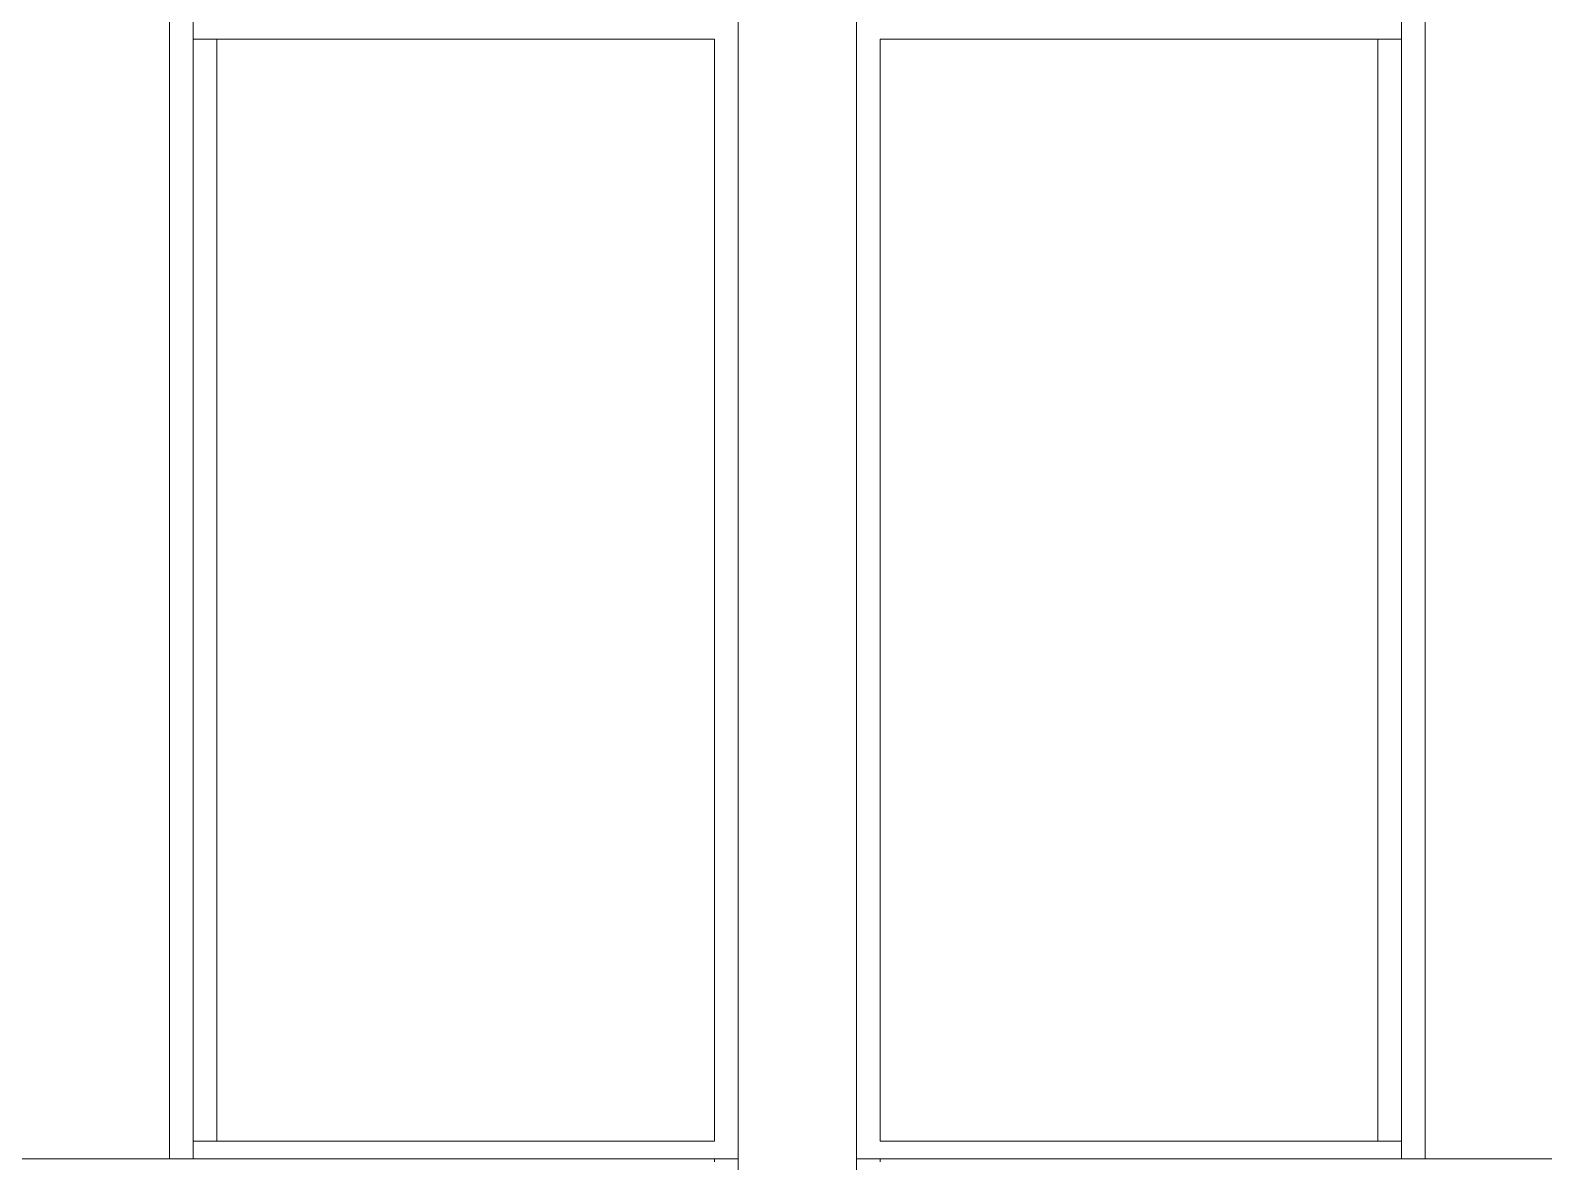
# Model space of a CAD drawing. Header units: inches. Extents: x 0 to 2535, y 0 to 2052.
# Drawn here: x 1559.1 to 1623, y 1970 to 2017.8 of the extents above; entities that cross this region are included whole.
import ezdxf

# ---------------------------------------------------------------- set-up
doc = ezdxf.new("R2010")
doc.units = ezdxf.units.IN
doc.header["$MEASUREMENT"] = 0
for name, color, linetype, lineweight in [('I-FURN', 30, 'Continuous', 9), ('I-FURN-PNLS', 30, 'Continuous', 9), ('I-WALL', 2, 'Continuous', 13)]:
    doc.layers.add(name, color=color, linetype=linetype, lineweight=lineweight)

# ---------------------------------------------------------------- blocks, each defined once
blk = doc.blocks.new('Zira Wksta 12 - Type 1-V85-Level 07  POWER _ SIGNAL')
at = {"layer": 'I-FURN-PNLS'}
for p, q in [((-24, 36), (-24, 84)), ((-24, 84), (-24, 36)), ((-24, 36), (-24, 84)), ((-24, 84), (-24, 36)), ((-24, 36), (-24, 84)), ((-23, 83.25), (-23, 84)), ((-23, 84), (-23, 83.25)), ((-23, 84), (-23, 83.25)), ((-23, 83.25), (-23, 84)), ((-23, 36.75), (-23, 83.25)), ((-23, 83.25), (-23, 36.75)), ((-22, 83.25), (-23, 83.25)), ((-22, 83.25), (-23, 83.25)), ((-1, 83.25), (-23, 83.25)), ((-23, 83.25), (-23, 36.75)), ((-23, 36.75), (-23, 83.25)), ((-23, 83.25), (-1, 83.25)), ((-23, 36.75), (-23, 83.25)), ((-23, 83.25), (-23, 36.75)), ((-23, 83.25), (-1, 83.25)), ((-1, 83.25), (-23, 83.25)), ((-22, 36.75), (-22, 83.25)), ((-22, 83.25), (-22, 36.75)), ((-1, 83.25), (-22, 83.25)), ((-1, 83.25), (-22, 83.25)), ((-22, 36.75), (-22, 83.25)), ((-22, 83.25), (-22, 36.75)), ((-1, 36.75), (-1, 83.25)), ((-1, 83.25), (-1, 36.75)), ((-1, 36.75), (-1, 83.25)), ((-1, 83.25), (-1, 36.75)), ((-1, 83.25), (-1, 36.75)), ((-1, 36.75), (-1, 83.25)), ((-23, 36.75), (-22, 36.75)), ((-22, 36.75), (-23, 36.75)), ((-23, 36.75), (-1, 36.75)), ((-1, 36.75), (-23, 36.75)), ((-23, 36), (-23, 36.75)), ((-23, 36.75), (-23, 36)), ((-1, 36.75), (-23, 36.75)), ((-23, 36.75), (-23, 36)), ((-23, 36), (-23, 36.75)), ((-23, 36.75), (-1, 36.75)), ((-22, 36.75), (-1, 36.75)), ((-1, 36.75), (-22, 36.75)), ((0, 36), (-51, 36)), ((0, 36), (-51, 36)), ((0, 36), (-51, 36)), ((-24, 36), (-51, 36)), ((0, 36), (-24, 36)), ((-24, 36), (0, 36)), ((0, 36), (-24, 36)), ((-24, 36), (-23, 36)), ((-23, 36), (-24, 36)), ((0, 36), (-24, 36)), ((-23, 36), (0, 36)), ((-1, 36), (-23, 36)), ((0, 36), (-1, 36)), ((-1, 36), (-1, 35.877)), ((0, 36), (-1, 36)), ((-1, 36), (0, 36)), ((-1, 35.877), (-1, 36))]:
    blk.add_line(p, q, dxfattribs=at)
blk = doc.blocks.new('Zira Wksta 12 - Type 1-V86-Level 07  POWER _ SIGNAL')
at = {"layer": 'I-FURN-PNLS'}
for p, q in [((0, -36), (-51, -36)), ((0, -36), (-51, -36)), ((-51, -36), (0, -36)), ((-51, -36), (-24, -36)), ((0, -36), (-24, -36)), ((-24, -36), (-24, -84)), ((-24, -36), (-24, -84)), ((0, -36), (-24, -36)), ((-24, -36), (0, -36)), ((-24, -84), (-24, -36)), ((-24, -36), (-24, -84)), ((-23, -36), (-24, -36)), ((-24, -36), (-23, -36)), ((-24, -84), (-24, -36)), ((-24, -36), (0, -36)), ((-23, -36.75), (-23, -36)), ((-23, -36), (-23, -36.75)), ((0, -36), (-23, -36)), ((-23, -36), (-23, -36.75)), ((-23, -36.75), (-23, -36)), ((-23, -36), (-1, -36)), ((-1, -35.877), (-1, -36)), ((-1, -36), (-1, -35.877)), ((-1, -36), (0, -36)), ((-1, -36), (0, -36)), ((0, -36), (-1, -36)), ((-23, -36.75), (-23, -83.25)), ((-23, -83.25), (-23, -36.75)), ((-22, -36.75), (-23, -36.75)), ((-23, -36.75), (-22, -36.75)), ((-23, -36.75), (-23, -83.25)), ((-1, -36.75), (-23, -36.75)), ((-23, -36.75), (-1, -36.75)), ((-23, -83.25), (-23, -36.75)), ((-23, -83.25), (-23, -36.75)), ((-23, -36.75), (-23, -83.25)), ((-23, -36.75), (-1, -36.75)), ((-1, -36.75), (-23, -36.75)), ((-22, -36.75), (-22, -83.25)), ((-22, -83.25), (-22, -36.75)), ((-1, -36.75), (-22, -36.75)), ((-22, -36.75), (-1, -36.75)), ((-22, -36.75), (-22, -83.25)), ((-22, -83.25), (-22, -36.75)), ((-1, -36.75), (-1, -83.25)), ((-1, -83.25), (-1, -36.75)), ((-1, -83.25), (-1, -36.75)), ((-1, -36.75), (-1, -83.25)), ((-1, -36.75), (-1, -83.25)), ((-1, -83.25), (-1, -36.75)), ((-23, -83.25), (-22, -83.25)), ((-23, -83.25), (-22, -83.25)), ((-23, -83.25), (-1, -83.25)), ((-1, -83.25), (-23, -83.25)), ((-23, -84), (-23, -83.25)), ((-23, -83.25), (-23, -84)), ((-1, -83.25), (-23, -83.25)), ((-23, -83.25), (-23, -84)), ((-23, -84), (-23, -83.25)), ((-23, -83.25), (-1, -83.25)), ((-22, -83.25), (-1, -83.25)), ((-22, -83.25), (-1, -83.25))]:
    blk.add_line(p, q, dxfattribs=at)

msp = doc.modelspace()

# ---------------------------------------------------------------- linework, layer by layer
at = {"layer": 'I-WALL'}
for p, q in [((1589, 2035.5), (1589, 1829.314)), ((1594, 1829.314), (1594, 2035.5))]:
    msp.add_line(p, q, dxfattribs=at)

# ---------------------------------------------------------------- block references
at = {"layer": 'I-FURN'}
msp.add_blockref('Zira Wksta 12 - Type 1-V85-Level 07  POWER _ SIGNAL', (1589, 1934.167), dxfattribs=at)
at = {"layer": 'I-FURN', "rotation": 180}
msp.add_blockref('Zira Wksta 12 - Type 1-V86-Level 07  POWER _ SIGNAL', (1594, 1934.167), dxfattribs=at)

doc.saveas('drawing.dxf')
